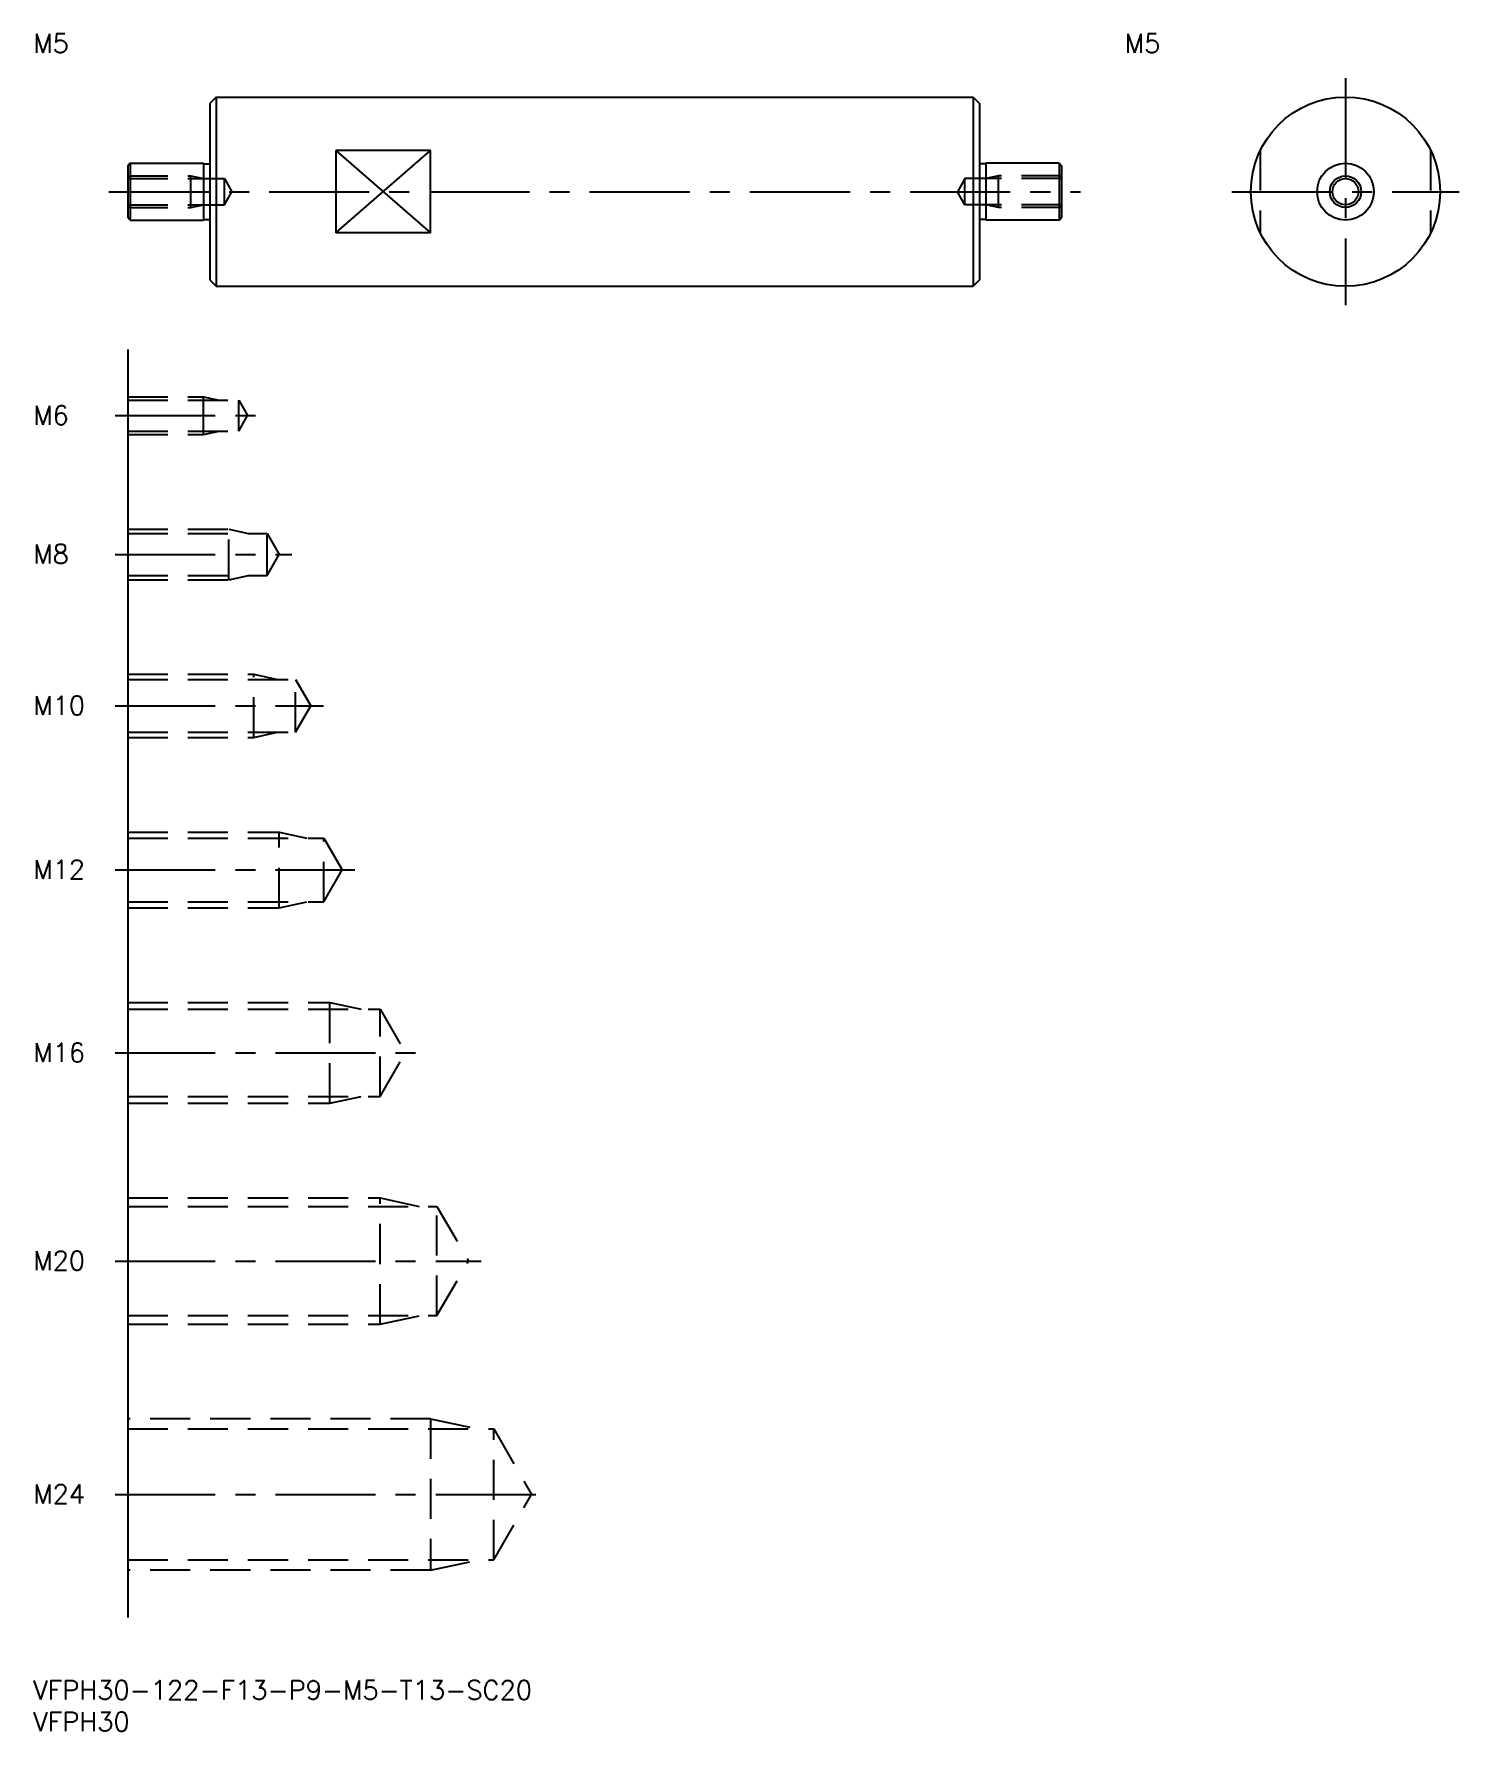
# Model space of a CAD drawing. Extents: x 0 to 226, y -8 to 261.
import ezdxf

# ---------------------------------------------------------------- set-up
doc = ezdxf.new("R2010")
doc.units = 0
doc.header["$LTSCALE"] = 0.5
doc.linetypes.add('CENTER', pattern=[50.8, 31.75, -6.35, 6.35, -6.35])
doc.linetypes.add('DASHED', pattern=[19.05, 12.7, -6.35])
for name, color, linetype in [('MSM_CENTER', 1, 'CENTER'), ('MSM_CONTINUOUS', 7, 'CONTINUOUS'), ('MSM_DASHED', 4, 'DASHED'), ('MSM_NARROW', 5, 'CONTINUOUS'), ('MSM_PART_NUMBER', 7, 'CONTINUOUS')]:
    doc.layers.add(name, color=color, linetype=linetype)
doc.styles.get("Standard").update_dxf_attribs({"font": 'txt.shx', "height": 3, "bigfont": 'bigfont.shx'})

# ---------------------------------------------------------------- blocks, each defined once
blk = doc.blocks.new('*U4')
at = {"layer": 'MSM_PART_NUMBER'}
blk.add_text('VFPH30-122-F13-P9-M5-T13-SC20', height=3, dxfattribs=at).set_placement((0, -3))
blk = doc.blocks.new('*U5')
at = {"layer": 'MSM_PART_NUMBER'}
blk.add_text('VFPH30', height=3, dxfattribs=at).set_placement((0, -8))
blk = doc.blocks.new('*U6')
at = {"layer": 'MSM_PART_NUMBER'}
blk.add_text('M24', height=3, dxfattribs=at).set_placement((0, 28.06))
blk = doc.blocks.new('*U7')
at = {"layer": 'MSM_PART_NUMBER'}
blk.add_text('M20', height=3, dxfattribs=at).set_placement((0, 65.06))
blk = doc.blocks.new('*U8')
at = {"layer": 'MSM_PART_NUMBER'}
blk.add_text('M16', height=3, dxfattribs=at).set_placement((0, 98.06))
blk = doc.blocks.new('*U9')
at = {"layer": 'MSM_PART_NUMBER'}
blk.add_text('M12', height=3, dxfattribs=at).set_placement((0, 127.06))
blk = doc.blocks.new('*U10')
at = {"layer": 'MSM_PART_NUMBER'}
blk.add_text('M10', height=3, dxfattribs=at).set_placement((0, 153.06))
blk = doc.blocks.new('*U11')
at = {"layer": 'MSM_PART_NUMBER'}
blk.add_text('M8', height=3, dxfattribs=at).set_placement((0, 177.06))
blk = doc.blocks.new('*U12')
at = {"layer": 'MSM_PART_NUMBER'}
blk.add_text('M6', height=3, dxfattribs=at).set_placement((0, 199.06))
blk = doc.blocks.new('*U13')
at = {"layer": 'MSM_PART_NUMBER'}
blk.add_text('M5', height=3, dxfattribs=at).set_placement((0, 257.999999))
blk = doc.blocks.new('*U14')
at = {"layer": 'MSM_PART_NUMBER'}
blk.add_text('M5', height=3, dxfattribs=at).set_placement((173, 257.999999))

msp = doc.modelspace()

# ---------------------------------------------------------------- linework, layer by layer
at = {"layer": 'MSM_CENTER'}
for p, q in [((208, 254), (208, 218)), ((12, 236), (166, 236)), ((190, 236), (226, 236)), ((13, 200.5), (36, 200.5)), ((13, 178.5), (41, 178.5)), ((13, 154.5), (46, 154.5)), ((13, 128.5), (51, 128.5)), ((13, 99.5), (61, 99.5)), ((13, 66.5), (71, 66.5)), ((13, 29.5), (81, 29.5))]:
    msp.add_line(p, q, dxfattribs=at)
at = {"layer": 'MSM_CONTINUOUS'}
for p, q in [((29, 251), (28, 250)), ((29, 251), (29, 221)), ((29, 251), (149, 251)), ((149, 251), (149, 221)), ((149, 251), (150, 250)), ((28, 250), (28, 222)), ((150, 250), (150, 222)), ((63, 242.54), (48, 242.54)), ((48, 242.54), (48, 229.46)), ((63, 229.46), (63, 242.54)), ((15.4, 240.5), (15, 240.1)), ((15, 240.1), (15, 231.9)), ((15.4, 240.5), (27, 240.5)), ((15.4, 240.5), (15.4, 231.5)), ((27, 240.5), (27, 231.5)), ((27, 240.4), (28, 240.4)), ((151, 240.4), (150, 240.4)), ((162.6, 240.5), (151, 240.5)), ((151, 240.5), (151, 231.5)), ((162.6, 240.5), (163, 240.1)), ((162.6, 240.5), (162.6, 231.5)), ((163, 240.1), (163, 231.9)), ((15.4, 231.5), (15, 231.9)), ((15.4, 231.5), (27, 231.5)), ((27, 231.6), (28, 231.6)), ((151, 231.6), (150, 231.6)), ((162.6, 231.5), (151, 231.5)), ((162.6, 231.5), (163, 231.9)), ((63, 229.46), (48, 229.46)), ((28, 222), (29, 221)), ((29, 221), (149, 221)), ((150, 222), (149, 221)), ((15, 211), (15, 10))]:
    msp.add_line(p, q, dxfattribs=at)
for radius in [15, 4.5, 2.07]:
    msp.add_circle((208, 236), radius, dxfattribs=at)
at = {"layer": 'MSM_DASHED'}
for p, q in [((194.5, 242.54), (194.5, 229.46)), ((221.5, 242.54), (221.5, 229.46)), ((15, 238.5), (25, 238.5)), ((15, 238.07), (30.31, 238.07)), ((25, 233.5), (25, 238.5)), ((25, 238.5), (27, 238.07)), ((30.31, 233.93), (30.31, 238.07)), ((30.31, 238.07), (31.5, 236)), ((147.69, 238.07), (146.5, 236)), ((163, 238.07), (147.69, 238.07)), ((147.69, 233.93), (147.69, 238.07)), ((153, 238.5), (151, 238.07)), ((163, 238.5), (153, 238.5)), ((153, 233.5), (153, 238.5)), ((30.31, 233.93), (31.5, 236)), ((147.69, 233.93), (146.5, 236)), ((15, 233.93), (30.31, 233.93)), ((15, 233.5), (25, 233.5)), ((25, 233.5), (27, 233.93)), ((163, 233.93), (147.69, 233.93)), ((153, 233.5), (151, 233.93)), ((163, 233.5), (153, 233.5)), ((15, 203.5), (27, 203.5)), ((15, 202.96), (32.58, 202.96)), ((27, 197.5), (27, 203.5)), ((27, 203.5), (29.5, 202.96)), ((32.58, 198.04), (32.58, 202.96)), ((32.58, 202.96), (34, 200.5)), ((32.58, 198.04), (34, 200.5)), ((15, 198.04), (32.58, 198.04)), ((15, 197.5), (27, 197.5)), ((27, 197.5), (29.5, 198.04)), ((15, 182.5), (31, 182.5)), ((15, 181.82), (37.08, 181.82)), ((31, 174.5), (31, 182.5)), ((31, 182.5), (34.12, 181.82)), ((37.08, 175.18), (37.08, 181.82)), ((37.08, 181.82), (39, 178.5)), ((37.08, 175.18), (39, 178.5)), ((15, 175.18), (37.08, 175.18)), ((31, 174.5), (34.12, 175.18)), ((15, 174.5), (31, 174.5)), ((15, 159.5), (35, 159.5)), ((35, 149.5), (35, 159.5)), ((35, 159.5), (38.75, 158.69)), ((15, 158.69), (41.58, 158.69)), ((41.58, 150.31), (41.58, 158.69)), ((41.58, 158.69), (44, 154.5)), ((41.58, 150.31), (44, 154.5)), ((15, 150.31), (41.58, 150.31)), ((15, 149.5), (35, 149.5)), ((35, 149.5), (38.75, 150.31)), ((15, 134.5), (39, 134.5)), ((39, 122.5), (39, 134.5)), ((39, 134.5), (43.38, 133.55)), ((15, 133.55), (46.08, 133.55)), ((46.08, 123.45), (46.08, 133.55)), ((46.08, 133.55), (49, 128.5)), ((46.08, 123.45), (49, 128.5)), ((15, 123.45), (46.08, 123.45)), ((15, 122.5), (39, 122.5)), ((39, 122.5), (43.38, 123.45)), ((15, 107.5), (47, 107.5)), ((15, 106.42), (55.01, 106.42)), ((47, 91.5), (47, 107.5)), ((47, 107.5), (52, 106.42)), ((55.01, 92.58), (55.01, 106.42)), ((55.01, 106.42), (59, 99.5)), ((55.01, 92.58), (59, 99.5)), ((15, 92.58), (55.01, 92.58)), ((15, 91.5), (47, 91.5)), ((47, 91.5), (52, 92.58)), ((15, 76.5), (55, 76.5)), ((55, 56.5), (55, 76.5)), ((55, 76.5), (61.25, 75.15)), ((15, 75.15), (64.01, 75.15)), ((64.01, 75.15), (69, 66.5)), ((64.01, 57.85), (64.01, 75.15)), ((64.01, 57.85), (69, 66.5)), ((15, 57.85), (64.01, 57.85)), ((15, 56.5), (55, 56.5)), ((55, 56.5), (61.25, 57.85)), ((63, 41.5), (15, 41.5)), ((63, 41.5), (70.5, 39.88)), ((63, 41.5), (63, 17.5)), ((15, 39.88), (73.01, 39.88)), ((73.01, 19.12), (73.01, 39.88)), ((73.01, 39.88), (79, 29.5)), ((73.01, 19.12), (79, 29.5)), ((15, 19.12), (73.01, 19.12)), ((63, 17.5), (70.5, 19.12)), ((63, 17.5), (15, 17.5))]:
    msp.add_line(p, q, dxfattribs=at)
at = {"layer": 'MSM_NARROW'}
for p, q in [((48, 242.54), (63, 229.46)), ((48, 229.46), (63, 242.54))]:
    msp.add_line(p, q, dxfattribs=at)
msp.add_circle((208, 236), 2.5, dxfattribs=at)

# ---------------------------------------------------------------- block references
at = {"layer": 'MSM_CONTINUOUS'}
for name in ['*U13', '*U14', '*U12', '*U11', '*U10', '*U9', '*U8', '*U7', '*U6', '*U4', '*U5']:
    msp.add_blockref(name, (0, 0), dxfattribs=at)

doc.saveas('drawing.dxf')
